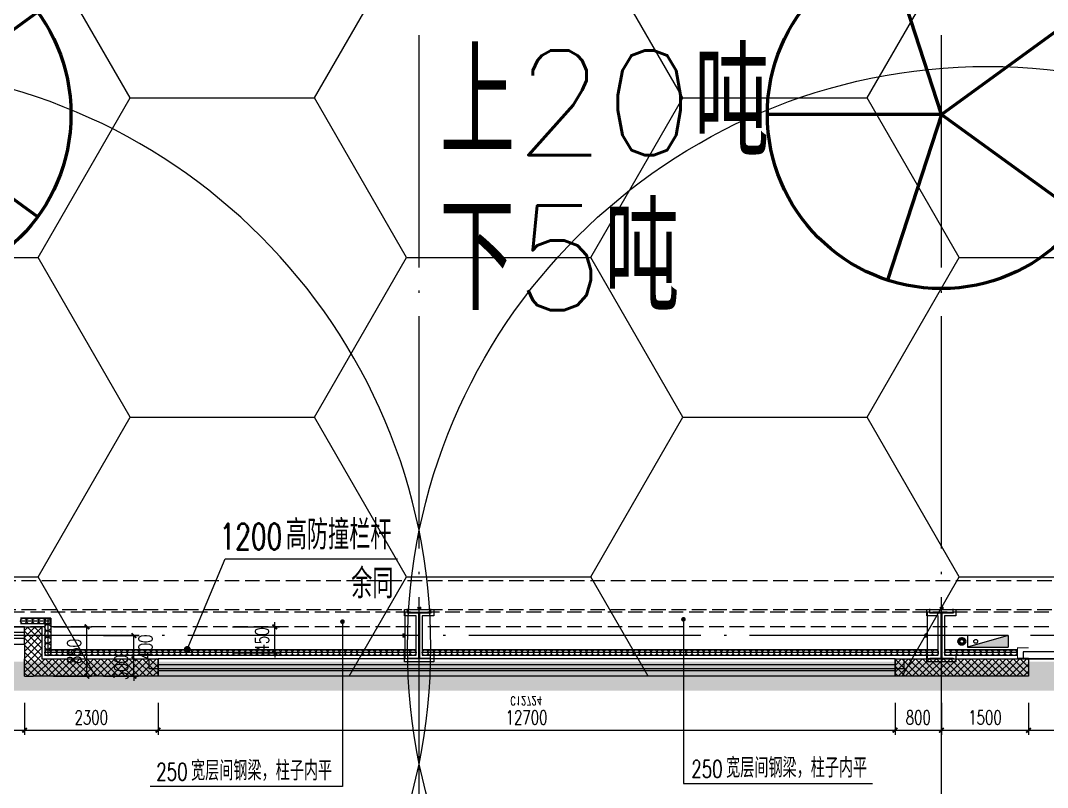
# Model space of a CAD drawing. Extents: x -821772 to -21949, y 506164 to 1049594.
# Drawn here: x -225723 to -208027, y 546304 to 559510 of the extents above; entities that cross this region are included whole.
import ezdxf
from ezdxf.xclip import XClip

# ---------------------------------------------------------------- set-up
doc = ezdxf.new("R2010")
doc.units = 0
doc.header["$LTSCALE"] = 1000
doc.header["$MEASUREMENT"] = 0
doc.header["$XCLIPFRAME"] = 2
for name, pattern in [('10平面20250807_t3$0$10平面$0$DASH', [0.35, 0.25, -0.1]), ('10平面20250807_t3$0$DASH', [0.35, 0.25, -0.1]), ('10平面20250807_t3$0$DOTE', [2.42, 2, -0.2, 0.02, -0.2]), ('DASH', [0.35, 0.25, -0.1])]:
    doc.linetypes.add(name, pattern=pattern)
doc.layers.get('Defpoints').update_dxf_attribs({"color": 210})
doc.layers.add('1-防火分区线', color=201, linetype='DASH', lineweight=50)
doc.layers.add('10平面20250807_t3$0$LG-ZF消防', color=1, linetype='Continuous', lineweight=60)
for name, color, linetype in [('10平面20250807_t3$0$10平面$0$WINDOW', 8, 'Continuous'), ('10平面20250807_t3$0$10平面$0$WINDOW_TEXT', 8, 'Continuous'), ('10平面20250807_t3$0$A-AXIS-DOTE', 8, '10平面20250807_t3$0$DOTE'), ('10平面20250807_t3$0$A-AXIS-DP', 8, 'Continuous'), ('10平面20250807_t3$0$A-AXIS-SYMB', 8, 'Continuous'), ('10平面20250807_t3$0$A-HATCH-2', 8, 'Continuous'), ('10平面20250807_t3$0$A-HRAIL', 8, 'Continuous'), ('10平面20250807_t3$0$A-LIN-V', 8, 'Continuous'), ('10平面20250807_t3$0$A-SFCE', 8, 'Continuous'), ('10平面20250807_t3$0$A-WINDOW', 8, 'Continuous'), ('10平面20250807_t3$0$AS-COLN', 8, 'Continuous'), ('10平面20250807_t3$0$AS-WALL', 8, 'Continuous'), ('10平面20250807_t3$0$AS-结构边线层', 8, 'Continuous'), ('10平面20250807_t3$0$DIM_SYMB', 8, 'Continuous'), ('10平面20250807_t3$0$PUB_HATCH', 8, 'Continuous'), ('10平面20250807_t3$0$PUB_TEXT', 8, 'Continuous'), ('10平面20250807_t3$0$SB_ZF消火栓', 10, 'Continuous'), ('10平面20250807_t3$0$SB_ZF消火栓M', 10, 'Continuous'), ('10平面20250807_t3$0$建-窗', 8, 'Continuous'), ('10平面20250807_t3$0$建-门窗编号', 8, 'Continuous'), ('PUB_HATCH', 8, 'Continuous')]:
    doc.layers.add(name, color=color, linetype=linetype)
doc.styles.add('10平面20250807_t3$0$10平面$0$_TCH_WINDOW', font='SIMPLEX', dxfattribs={"height": 3.5, "bigfont": 'GBCBIG'})
doc.styles.add('10平面20250807_t3$0$_TCH_DIM', font='SIMPLEX', dxfattribs={"bigfont": 'GBCBIG'})
doc.styles.add('10平面20250807_t3$0$_TCH_DIM_T3', font='SIMPLEX', dxfattribs={"width": 0.705882, "bigfont": 'GBCBIG'})
doc.styles.add('10平面20250807_t3$0$A-STANDARD', font='SIMPLEX', dxfattribs={"bigfont": 'GBCBIG'})
doc.styles.add('10平面20250807_t3$0$A-WIN-LABEL', font='SIMPLEX', dxfattribs={"bigfont": 'GBCBIG'})
doc.dimstyles.new('10平面20250807_t3$0$_TCH_ARCH&&10', dxfattribs={"dimtxt": 29.75, "dimasz": 10, "dimexe": 10, "dimexo": 10, "dimgap": 12.625, "dimtad": 1, "dimdec": 0, "dimzin": 0, "dimdsep": 46, "dimtxsty": '10平面20250807_t3$0$_TCH_DIM_T3', "dimblk": '10平面20250807_t3$0$_ArchTick', "dimcen": 0.09, "dimclrt": 7, "dimazin": 2, "dimtfac": 1, "dimtdec": 0, "dimtix": 1, "dimtmove": 2, "dimatfit": 3, "dimfxl": 0, "dimtolj": 1, "dimtzin": 0, "dimarcsym": 0})
doc.dimstyles.new('10平面20250807_t3$0$_TCH_ARCH&&80', dxfattribs={"dimtxt": 238, "dimasz": 80, "dimexe": 80, "dimexo": 80, "dimgap": 101, "dimtad": 1, "dimdec": 0, "dimzin": 0, "dimdsep": 46, "dimtxsty": '10平面20250807_t3$0$_TCH_DIM_T3', "dimblk": '10平面20250807_t3$0$_ArchTick', "dimcen": 0.09, "dimclrt": 7, "dimazin": 2, "dimtfac": 1, "dimtdec": 0, "dimtix": 1, "dimtmove": 2, "dimatfit": 3, "dimfxl": 0, "dimtolj": 1, "dimtzin": 0, "dimarcsym": 0})
pattern_1 = [(45, (60, 0), (-60.000061, 60.000061), []), (135, (60, 0), (-60.000061, -60.000061), [])]

# ---------------------------------------------------------------- blocks, each defined once
blk = doc.blocks.new('10平面20250807_t3$0$dote')
at = {"layer": '10平面20250807_t3$0$A-AXIS-DOTE', "ltscale": 2}
for p, q in [((1882.2, -264080), (1882.2, -167560.7)), ((10882.2, -264080), (10882.2, -167560.7)), ((98696.4, -255900), (-97273.6, -255900))]:
    blk.add_line(p, q, dxfattribs=at)
blk = doc.blocks.new('10平面20250807_t3$0$G$C2F382D44')
at = {"color": 2, "style": '10平面20250807_t3$0$A-STANDARD'}
for s, p in [('上20吨', (-2949, 425)), ('下5吨', (-2952, -2245))]:
    blk.add_text(s, height=1800, dxfattribs=at).set_placement(p)
blk = doc.blocks.new('10平面20250807_t3$0$10平面$0$$DorLib2D$00000126')
at = {"color": 0, "linetype": 'Continuous'}
for p, q in [((-0.532, 0.5), (-0.532, 0.9)), ((0.532, 0.9), (0.532, 0.5))]:
    blk.add_line(p, q, dxfattribs=at)
at = {"color": 0, "linetype": '10平面20250807_t3$0$10平面$0$DASH'}
for p, q in [((-0.532, 0.9), (0.532, 0.9)), ((-0.532, 0.5), (0.532, 0.5))]:
    blk.add_line(p, q, dxfattribs=at)
blk = doc.blocks.new('10平面20250807_t3$0$WINDOW2DLIB$DYNSTYLE$00000005')
at = {"color": 0}
for points in [[(-0.5, 0.5), (-0.5, -0.5)], [(-0.5, 0.5), (0.5, 0.5)], [(0.5, -0.5), (0.5, 0.5)], [(0.5, 0.1667), (-0.5, 0.1667)], [(0.5, -0.1667), (-0.5, -0.1667)], [(-0.5, -0.5), (0.5, -0.5)]]:
    blk.add_lwpolyline(points, dxfattribs=at)
blk = doc.blocks.new('10平面20250807_t3$0$42343243')
at = {"layer": '10平面20250807_t3$0$PUB_HATCH'}
h = blk.add_hatch(dxfattribs=at)
h.set_pattern_fill('多孔材料', color=256, scale=30, style=0)
h.set_pattern_definition(pattern_1)
h.paths.add_polyline_path([(-225654, 1222870), (-225504, 1222970), (-225504, 1223170), (-225654, 1223170)])
h = blk.add_hatch(dxfattribs=at)
h.set_pattern_fill('多孔材料', color=256, scale=30, style=0)
h.set_pattern_definition(pattern_1)
h.paths.add_polyline_path([(-225354, 1222870), (-223354, 1222870), (-223354, 1223170), (-225504, 1223170), (-225504, 1222970)])
h = blk.add_hatch(dxfattribs=at)
h.set_pattern_fill('多孔材料', color=256, scale=30, style=0)
h.set_pattern_definition(pattern_1)
h.paths.add_polyline_path([(-208354, 1223170), (-210654, 1223170), (-210654, 1222870), (-208354, 1222870)])
h = blk.add_hatch(dxfattribs=at)
h.set_pattern_fill('多孔材料', color=256, scale=30, style=0)
h.set_pattern_definition(pattern_1)
h.paths.add_polyline_path([(-225654, 1222620), (-225354, 1222320), (-225354, 1222870), (-225504, 1222970), (-225654, 1222870)])
h = blk.add_hatch(dxfattribs=at)
h.set_pattern_fill('多孔材料', color=256, scale=30, style=0)
h.set_pattern_definition(pattern_1)
h.paths.add_polyline_path([(-225654, 1222620), (-225654, 1222320), (-225354, 1222320)])
at = {"layer": '10平面20250807_t3$0$AS-WALL'}
for p, q in [((-225654, 1223170), (-225504, 1223170)), ((-225654, 1223170), (-225654, 1222870)), ((-223354, 1223170), (-225504, 1223170)), ((-223354, 1222870), (-223354, 1223170)), ((-208354, 1223170), (-210654, 1223170)), ((-210654, 1223170), (-210654, 1222870)), ((-208354, 1222870), (-208354, 1223170)), ((-225654, 1222870), (-225654, 1222870)), ((-225654, 1222620), (-225654, 1222870)), ((-225354, 1222320), (-225354, 1222870)), ((-225354, 1222870), (-223354, 1222870)), ((-210654, 1222870), (-208354, 1222870)), ((-225654, 1222620), (-225654, 1222320)), ((-225654, 1222320), (-225354, 1222320))]:
    blk.add_line(p, q, dxfattribs=at)
at = {"layer": '10平面20250807_t3$0$10平面$0$WINDOW'}
ref = blk.add_blockref('10平面20250807_t3$0$10平面$0$$DorLib2D$00000126', (-205254, 1223020), dxfattribs=dict(at, xscale=6000, yscale=300, zscale=300, rotation=180))
ref.add_attrib('A', 'JLM6050', (-205555, 1223016), dxfattribs={"layer": '10平面20250807_t3$0$10平面$0$WINDOW_TEXT', "ltscale": 500, "height": 148.8, "style": '10平面20250807_t3$0$10平面$0$_TCH_WINDOW', "width": 0.705882})
at = {"layer": '10平面20250807_t3$0$建-窗'}
ref = blk.add_blockref('10平面20250807_t3$0$WINDOW2DLIB$DYNSTYLE$00000005', (-217004, 1223020), dxfattribs=dict(at, xscale=-12700, yscale=-300, zscale=300, rotation=359.999999999664))
ref.add_attrib('A', 'C12724', (-217284, 1223521), dxfattribs={"layer": '10平面20250807_t3$0$建-门窗编号', "ltscale": 500, "height": 148.8, "style": '10平面20250807_t3$0$A-WIN-LABEL', "width": 0.705882})
ref = blk.add_blockref('10平面20250807_t3$0$WINDOW2DLIB$DYNSTYLE$00000005', (-226404, 1222470), dxfattribs=dict(at, xscale=-1500, yscale=300, zscale=300, rotation=179.9999999999555))
ref.add_attrib('A', 'C1584', (-226634, 1222733), dxfattribs={"layer": '10平面20250807_t3$0$建-门窗编号', "ltscale": 500, "height": 148.8, "rotation": 360, "style": '10平面20250807_t3$0$A-WIN-LABEL', "width": 0.705882})
blk = doc.blocks.new('10平面20250807_t3$0$43243')
at = {"layer": '10平面20250807_t3$0$AS-结构边线层'}
blk.add_lwpolyline([(-227454, 549070), (-225354, 549070), (-225354, 548520), (-223514, 548520), (-223514, 548350), (-210494, 548350), (-210494, 548520), (-200454, 548520), (-200454, 549070), (-198354, 549070), (-198354, 548520), (-196514, 548520), (-196514, 548350), (-175294, 548350), (-175294, 548520), (-173454, 548520), (-173454, 549070), (-171354, 549070), (-171354, 548520), (-169514, 548520), (-169514, 548350), (-155994, 548350), (-155994, 548520), (-146454, 548520)], dxfattribs=at)
blk = doc.blocks.new('10平面20250807_t3$0$_ArchTick')
at = {"color": 0, "linetype": 'ByBlock', "const_width": 0.4}
blk.add_lwpolyline([(-0.5, -0.5), (0.5, 0.5)], dxfattribs=at)
blk = doc.blocks.new('*D10483')
at = {"layer": '10平面20250807_t3$0$A-AXIS-DP', "color": 0, "lineweight": -2}
for p, q in [((-221342, 549070), (-221342, 549150)), ((-222070, 549070), (-221262, 549070)), ((-221342, 548620), (-221342, 549070)), ((-222070, 548620), (-221262, 548620)), ((-221342, 548620), (-221342, 548540))]:
    blk.add_line(p, q, dxfattribs=at)
at = {"layer": 'Defpoints', "color": 0}
for p in [(-222150, 549070), (-221342, 549070), (-222150, 548620)]:
    blk.add_point(p, dxfattribs=at)
at = {"layer": '10平面20250807_t3$0$A-AXIS-DP', "color": 0, "lineweight": -2, "xscale": 80, "yscale": 80, "zscale": 80}
for p, rotation in [((-221342, 549070), 270), ((-221342, 548620), 90)]:
    blk.add_blockref('10平面20250807_t3$0$_ArchTick', p, dxfattribs=dict(at, rotation=rotation))
at = {"layer": '10平面20250807_t3$0$A-AXIS-DP', "color": 7, "insert": (-221562, 548845), "char_height": 238, "attachment_point": 5, "rotation": 90, "style": '10平面20250807_t3$0$_TCH_DIM_T3'}
blk.add_mtext('\\A1;450', dxfattribs=at)
blk = doc.blocks.new('10平面20250807_t3$0$4324324')
at = {"layer": '10平面20250807_t3$0$A-HATCH-2', "linetype": '10平面20250807_t3$0$DASH'}
for p, q in [((-312854.2, 549870), (-138054.2, 549870)), ((-312854.2, 549370), (-138054.2, 549370))]:
    blk.add_line(p, q, dxfattribs=at)
blk = doc.blocks.new('10平面20250807_t3$0$w4324324')
at = {"layer": '10平面20250807_t3$0$A-HATCH-2', "lineweight": 60}
for q in [(-1694760, 686605), (-1697614, 684532), (-1691907, 684532), (-1696524, 681178), (-1692997, 681178)]:
    blk.add_line((-1694760, 683605), q, dxfattribs=at)
blk.add_circle((-1694760, 683605), 3000, dxfattribs=at)
blk = doc.blocks.new('10平面20250807_t3$0$342343')
at = {"layer": '10平面20250807_t3$0$A-LIN-V'}
for p in [(1030710, 27556), (1030710, 9556)]:
    blk.add_blockref('10平面20250807_t3$0$w4324324', p, dxfattribs=at)
blk = doc.blocks.new('*D10492')
at = {"layer": '10平面20250807_t3$0$A-AXIS-DP', "color": 0, "lineweight": -2}
for p, q in [((-165054, 621030), (-165054, 621079)), ((-165054, 621069), (-164654, 621069)), ((-164654, 621030), (-164654, 621079))]:
    blk.add_line(p, q, dxfattribs=at)
at = {"layer": 'Defpoints', "color": 0}
for p in [(-165054, 621020), (-164654, 621069), (-164654, 621020)]:
    blk.add_point(p, dxfattribs=at)
at = {"layer": '10平面20250807_t3$0$A-AXIS-DP', "color": 0, "lineweight": -2, "xscale": 10, "yscale": 10, "zscale": 10, "rotation": 180}
blk.add_blockref('10平面20250807_t3$0$_ArchTick', (-165054, 621069), dxfattribs=at)
at = {"layer": '10平面20250807_t3$0$A-AXIS-DP', "color": 0, "lineweight": -2, "xscale": 10, "yscale": 10, "zscale": 10}
blk.add_blockref('10平面20250807_t3$0$_ArchTick', (-164654, 621069), dxfattribs=at)
at = {"layer": '10平面20250807_t3$0$A-AXIS-DP', "color": 7, "insert": (-164854, 621096), "char_height": 29.8, "attachment_point": 5, "style": '10平面20250807_t3$0$_TCH_DIM_T3'}
blk.add_mtext('\\A1;400', dxfattribs=at)
blk = doc.blocks.new('*D10493')
at = {"layer": '10平面20250807_t3$0$A-AXIS-DP', "color": 0, "lineweight": -2}
for p, q in [((-165064, 621020), (-165105, 621020)), ((-165095, 620220), (-165095, 621020)), ((-165064, 620220), (-165105, 620220))]:
    blk.add_line(p, q, dxfattribs=at)
at = {"layer": 'Defpoints', "color": 0}
for p in [(-165095, 621020), (-165054, 621020), (-165054, 620220)]:
    blk.add_point(p, dxfattribs=at)
at = {"layer": '10平面20250807_t3$0$A-AXIS-DP', "color": 0, "lineweight": -2, "xscale": 10, "yscale": 10, "zscale": 10}
for p, rotation in [((-165095, 621020), 90), ((-165095, 620220), 270)]:
    blk.add_blockref('10平面20250807_t3$0$_ArchTick', p, dxfattribs=dict(at, rotation=rotation))
at = {"layer": '10平面20250807_t3$0$A-AXIS-DP', "color": 7, "insert": (-165123, 620620), "char_height": 29.8, "attachment_point": 5, "rotation": 90, "style": '10平面20250807_t3$0$_TCH_DIM_T3'}
blk.add_mtext('\\A1;800', dxfattribs=at)
blk = doc.blocks.new('10平面20250807_t3$0$3333')
at = {"layer": '10平面20250807_t3$0$A-SFCE', "const_width": 20}
blk.add_lwpolyline([(-227064, 766320), (-227064, 766510), (-227244, 766510), (-227244, 766320)], dxfattribs=at)
blk = doc.blocks.new('10平面20250807_t3$0$99平面图例外参$0$$LinePat$圆环')
for points in [[(0, 150), (300, 150)], [(0, 0), (300, 0)], [(0, -150), (300, -150)]]:
    blk.add_lwpolyline(points)
at = {"color": 0}
blk.add_circle((150, 0), 150, dxfattribs=at)
blk = doc.blocks.new('10平面20250807_t3$0$34242343243')
at = {"layer": '10平面20250807_t3$0$A-HRAIL', "yscale": 0.3333333333333333, "zscale": 0.3333333333333333}
for p, xscale, rotation in [((-225620, 549170), 0.3461333288391431, 180), ((-225516, 549170), 0.3461333288391431, 180), ((-225412, 549170), 0.3461333288391431, 180), ((-225308, 549170), 0.3461333288391431, 180), ((-225204, 549170), 0.3461333288391431, 180), ((-225254, 549220), 0.3611111227129974, 270), ((-225254, 549112), 0.3611111227129974, 270), ((-225254, 549003), 0.3611111227129974, 270), ((-225254, 548895), 0.3611111227129974, 270), ((-225254, 548787), 0.3611111227129974, 270), ((-225254, 548678), 0.3611111227129974, 270), ((-225203, 548626), 0.3384127415468572, 180.0000000002033), ((-225101, 548626), 0.3384127415468572, 180.0000000002033), ((-225000, 548626), 0.3384127415468572, 180.0000000002033), ((-224898, 548626), 0.3384127415468572, 180.0000000002033), ((-224797, 548626), 0.3384127415468572, 180.0000000002033), ((-224695, 548626), 0.3384127415468572, 180.0000000002033), ((-224594, 548626), 0.3384127415468572, 180.0000000002033), ((-224492, 548626), 0.3384127415468572, 180.0000000002033), ((-224390, 548626), 0.3384127415468572, 180.0000000002033), ((-224289, 548626), 0.3384127415468572, 180.0000000002033), ((-224187, 548626), 0.3384127415468572, 180.0000000002033), ((-224086, 548626), 0.3384127415468572, 180.0000000002033), ((-223984, 548626), 0.3384127415468572, 180.0000000002033), ((-223883, 548626), 0.3384127415468572, 180.0000000002033), ((-223781, 548626), 0.3384127415468572, 180.0000000002033), ((-223680, 548626), 0.3384127415468572, 180.0000000002033), ((-223578, 548626), 0.3384127415468572, 180.0000000002033), ((-223477, 548626), 0.3384127415468572, 180.0000000002033), ((-223375, 548626), 0.3384127415468572, 180.0000000002033), ((-223274, 548626), 0.3384127415468572, 180.0000000002033), ((-223172, 548626), 0.3384127415468572, 180.0000000002033), ((-223071, 548626), 0.3384127415468572, 180.0000000002033), ((-222969, 548626), 0.3384127415468572, 180.0000000002033), ((-222868, 548626), 0.3384127415468572, 180.0000000002033), ((-222766, 548626), 0.3384127415468572, 180.0000000002033), ((-222665, 548626), 0.3384127415468572, 180.0000000002033), ((-222563, 548626), 0.3384127415468572, 180.0000000002033), ((-222462, 548626), 0.3384127415468572, 180.0000000002033), ((-222360, 548626), 0.3384127415468572, 180.0000000002033), ((-222258, 548626), 0.3384127415468572, 180.0000000002033), ((-222157, 548626), 0.3384127415468572, 180.0000000002033), ((-222055, 548626), 0.3384127415468572, 180.0000000002033), ((-221954, 548626), 0.3384127415468572, 180.0000000002033), ((-221852, 548626), 0.3384127415468572, 180.0000000002033), ((-221751, 548626), 0.3384127415468572, 180.0000000002033), ((-221649, 548626), 0.3384127415468572, 180.0000000002033), ((-221548, 548626), 0.3384127415468572, 180.0000000002033), ((-221446, 548626), 0.3384127415468572, 180.0000000002033), ((-221345, 548626), 0.3384127415468572, 180.0000000002033), ((-221243, 548626), 0.3384127415468572, 180.0000000002033), ((-221142, 548626), 0.3384127415468572, 180.0000000002033), ((-221040, 548626), 0.3384127415468572, 180.0000000002033), ((-220939, 548626), 0.3384127415468572, 180.0000000002033), ((-220837, 548626), 0.3384127415468572, 180.0000000002033), ((-220736, 548626), 0.3384127415468572, 180.0000000002033), ((-220634, 548626), 0.3384127415468572, 180.0000000002033), ((-220533, 548626), 0.3384127415468572, 180.0000000002033), ((-220431, 548626), 0.3384127415468572, 180.0000000002033), ((-220330, 548626), 0.3384127415468572, 180.0000000002033), ((-220228, 548626), 0.3384127415468572, 180.0000000002033), ((-220126, 548626), 0.3384127415468572, 180.0000000002033), ((-220025, 548626), 0.3384127415468572, 180.0000000002033), ((-219923, 548626), 0.3384127415468572, 180.0000000002033), ((-219822, 548626), 0.3384127415468572, 180.0000000002033), ((-219720, 548626), 0.3384127415468572, 180.0000000002033), ((-219619, 548626), 0.3384127415468572, 180.0000000002033), ((-219517, 548626), 0.3384127415468572, 180.0000000002033), ((-219416, 548626), 0.3384127415468572, 180.0000000002033), ((-219314, 548626), 0.3384127415468572, 180.0000000002033), ((-219213, 548626), 0.3384127415468572, 180.0000000002033), ((-219111, 548626), 0.3384127415468572, 180.0000000002033), ((-219010, 548626), 0.3384127415468572, 180.0000000002033), ((-218908, 548626), 0.3384127415468572, 180.0000000002033), ((-218699, 548626), 0.3368181818181818, 180.0000000002033), ((-218598, 548626), 0.3368181818181818, 180.0000000002033), ((-218497, 548626), 0.3368181818181818, 180.0000000002033), ((-218396, 548626), 0.3368181818181818, 180.0000000002033), ((-218295, 548626), 0.3368181818181818, 180.0000000002033), ((-218194, 548626), 0.3368181818181818, 180.0000000002033), ((-218093, 548626), 0.3368181818181818, 180.0000000002033), ((-217992, 548626), 0.3368181818181818, 180.0000000002033), ((-217891, 548626), 0.3368181818181818, 180.0000000002033), ((-217790, 548626), 0.3368181818181818, 180.0000000002033), ((-217689, 548626), 0.3368181818181818, 180.0000000002033), ((-217588, 548626), 0.3368181818181818, 180.0000000002033), ((-217487, 548626), 0.3368181818181818, 180.0000000002033), ((-217386, 548626), 0.3368181818181818, 180.0000000002033), ((-217285, 548626), 0.3368181818181818, 180.0000000002033), ((-217183, 548626), 0.3368181818181818, 180.0000000002033), ((-217082, 548626), 0.3368181818181818, 180.0000000002033), ((-216981, 548626), 0.3368181818181818, 180.0000000002033), ((-216880, 548626), 0.3368181818181818, 180.0000000002033), ((-216779, 548626), 0.3368181818181818, 180.0000000002033), ((-216678, 548626), 0.3368181818181818, 180.0000000002033), ((-216577, 548626), 0.3368181818181818, 180.0000000002033), ((-216476, 548626), 0.3368181818181818, 180.0000000002033), ((-216375, 548626), 0.3368181818181818, 180.0000000002033), ((-216274, 548626), 0.3368181818181818, 180.0000000002033), ((-216173, 548626), 0.3368181818181818, 180.0000000002033), ((-216072, 548626), 0.3368181818181818, 180.0000000002033), ((-215971, 548626), 0.3368181818181818, 180.0000000002033), ((-215870, 548626), 0.3368181818181818, 180.0000000002033), ((-215769, 548626), 0.3368181818181818, 180.0000000002033), ((-215668, 548626), 0.3368181818181818, 180.0000000002033), ((-215567, 548626), 0.3368181818181818, 180.0000000002033), ((-215466, 548626), 0.3368181818181818, 180.0000000002033), ((-215365, 548626), 0.3368181818181818, 180.0000000002033), ((-215264, 548626), 0.3368181818181818, 180.0000000002033), ((-215163, 548626), 0.3368181818181818, 180.0000000002033), ((-215062, 548626), 0.3368181818181818, 180.0000000002033), ((-214960, 548626), 0.3368181818181818, 180.0000000002033), ((-214859, 548626), 0.3368181818181818, 180.0000000002033), ((-214758, 548626), 0.3368181818181818, 180.0000000002033), ((-214657, 548626), 0.3368181818181818, 180.0000000002033), ((-214556, 548626), 0.3368181818181818, 180.0000000002033), ((-214455, 548626), 0.3368181818181818, 180.0000000002033), ((-214354, 548626), 0.3368181818181818, 180.0000000002033), ((-214253, 548626), 0.3368181818181818, 180.0000000002033), ((-214152, 548626), 0.3368181818181818, 180.0000000002033), ((-214051, 548626), 0.3368181818181818, 180.0000000002033), ((-213950, 548626), 0.3368181818181818, 180.0000000002033), ((-213849, 548626), 0.3368181818181818, 180.0000000002033), ((-213748, 548626), 0.3368181818181818, 180.0000000002033), ((-213647, 548626), 0.3368181818181818, 180.0000000002033), ((-213546, 548626), 0.3368181818181818, 180.0000000002033), ((-213445, 548626), 0.3368181818181818, 180.0000000002033), ((-213344, 548626), 0.3368181818181818, 180.0000000002033), ((-213243, 548626), 0.3368181818181818, 180.0000000002033), ((-213142, 548626), 0.3368181818181818, 180.0000000002033), ((-213041, 548626), 0.3368181818181818, 180.0000000002033), ((-212940, 548626), 0.3368181818181818, 180.0000000002033), ((-212839, 548626), 0.3368181818181818, 180.0000000002033), ((-212737, 548626), 0.3368181818181818, 180.0000000002033), ((-212636, 548626), 0.3368181818181818, 180.0000000002033), ((-212535, 548626), 0.3368181818181818, 180.0000000002033), ((-212434, 548626), 0.3368181818181818, 180.0000000002033), ((-212333, 548626), 0.3368181818181818, 180.0000000002033), ((-212232, 548626), 0.3368181818181818, 180.0000000002033), ((-212131, 548626), 0.3368181818181818, 180.0000000002033), ((-212030, 548626), 0.3368181818181818, 180.0000000002033), ((-211929, 548626), 0.3368181818181818, 180.0000000002033), ((-211828, 548626), 0.3368181818181818, 180.0000000002033), ((-211727, 548626), 0.3368181818181818, 180.0000000002033), ((-211626, 548626), 0.3368181818181818, 180.0000000002033), ((-211525, 548626), 0.3368181818181818, 180.0000000002033), ((-211424, 548626), 0.3368181818181818, 180.0000000002033), ((-211323, 548626), 0.3368181818181818, 180.0000000002033), ((-211222, 548626), 0.3368181818181818, 180.0000000002033), ((-211121, 548626), 0.3368181818181818, 180.0000000002033), ((-211020, 548626), 0.3368181818181818, 180.0000000002033), ((-210919, 548626), 0.3368181818181818, 180.0000000002033), ((-210818, 548626), 0.3368181818181818, 180.0000000002033), ((-210717, 548626), 0.3368181818181818, 180.0000000002033), ((-210616, 548626), 0.3368181818181818, 180.0000000002033), ((-210514, 548626), 0.3368181818181818, 180.0000000002033), ((-210413, 548626), 0.3368181818181818, 180.0000000002033), ((-210312, 548626), 0.3368181818181818, 180.0000000002033), ((-210211, 548626), 0.3368181818181818, 180.0000000002033), ((-210110, 548626), 0.3368181818181818, 180.0000000002033), ((-210009, 548626), 0.3368181818181818, 180.0000000002033), ((-209908, 548626), 0.3368181818181818, 180.0000000002033), ((-209696, 548626), 0.3461108940497231, 180.0000000002034), ((-209593, 548626), 0.3461108940497231, 180.0000000002034), ((-209489, 548626), 0.3461108940497231, 180.0000000002034), ((-209385, 548626), 0.3461108940497231, 180.0000000002034), ((-209281, 548626), 0.3461108940497231, 180.0000000002034), ((-209177, 548626), 0.3461108940497231, 180.0000000002034), ((-209073, 548626), 0.3461108940497231, 180.0000000002034), ((-208970, 548626), 0.3461108940497231, 180.0000000002034), ((-208866, 548626), 0.3461108940497231, 180.0000000002034), ((-208762, 548626), 0.3461108940497231, 180.0000000002034), ((-208658, 548626), 0.3461108940497231, 180.0000000002034), ((-208554, 548626), 0.3461108940497231, 180.0000000002034)]:
    blk.add_blockref('10平面20250807_t3$0$99平面图例外参$0$$LinePat$圆环', p, dxfattribs=dict(at, xscale=xscale, rotation=rotation))
at = {"layer": '10平面20250807_t3$0$A-SFCE', "xscale": -1.00000000000002, "rotation": 90}
blk.add_blockref('10平面20250807_t3$0$3333', (557967, 321466), dxfattribs=at)
blk = doc.blocks.new('10平面20250807_t3$0$A$C5D961328')
at = {"layer": '10平面20250807_t3$0$SB_ZF消火栓'}
blk.add_hatch(color=256, dxfattribs=at).paths.add_polyline_path([(0, 40), (700, 40), (700, 240)])
at = {"layer": '10平面20250807_t3$0$A-LIN-V', "ltscale": 500}
blk.add_circle((350, 40), 10001, dxfattribs=at)
at = {"layer": '10平面20250807_t3$0$SB_ZF消火栓'}
for p, q in [((700, 240), (0, 240)), ((0, 240), (0, 40)), ((700, 240), (0, 40)), ((700, 240), (700, 40)), ((0, 40), (700, 40))]:
    blk.add_line(p, q, dxfattribs=at)
at = {"layer": '10平面20250807_t3$0$SB_ZF消火栓', "color": 1}
blk.add_circle((140, 140), 32.5, dxfattribs=at)
blk = doc.blocks.new('10平面20250807_t3$0$we42342343234')
at = {"layer": '10平面20250807_t3$0$LG-ZF消防'}
blk.add_circle((-209504, 548820), 50, dxfattribs=at)
at = {"layer": '10平面20250807_t3$0$SB_ZF消火栓M', "xscale": -1}
blk.add_blockref('10平面20250807_t3$0$A$C5D961328', (-228304, 548680), dxfattribs=at)
at = {"layer": '10平面20250807_t3$0$SB_ZF消火栓M'}
blk.add_blockref('10平面20250807_t3$0$A$C5D961328', (-209404, 548680), dxfattribs=at)
blk = doc.blocks.new('10平面20250807_t3$0$234243242332')
at = {"layer": '10平面20250807_t3$0$SB_ZF消火栓'}
blk.add_blockref('10平面20250807_t3$0$we42342343234', (0, 0), dxfattribs=at)
blk = doc.blocks.new('*D11915')
at = {"layer": '10平面20250807_t3$0$A-AXIS-DP', "color": 0, "lineweight": -2}
for p, q in [((-225154, 549070), (-224500, 549070)), ((-224580, 548220), (-224580, 549070)), ((-225154, 548220), (-224500, 548220))]:
    blk.add_line(p, q, dxfattribs=at)
at = {"layer": 'Defpoints', "color": 0}
for p in [(-225234, 549070), (-224580, 549070), (-225234, 548220)]:
    blk.add_point(p, dxfattribs=at)
at = {"layer": '10平面20250807_t3$0$A-AXIS-DP', "color": 0, "lineweight": -2, "xscale": 80, "yscale": 80, "zscale": 80}
for p, rotation in [((-224580, 549070), 90), ((-224580, 548220), 270)]:
    blk.add_blockref('10平面20250807_t3$0$_ArchTick', p, dxfattribs=dict(at, rotation=rotation))
at = {"layer": '10平面20250807_t3$0$A-AXIS-DP', "color": 7, "insert": (-224800, 548645), "char_height": 238, "attachment_point": 5, "rotation": 90, "style": '10平面20250807_t3$0$_TCH_DIM_T3'}
blk.add_mtext('\\A1;850', dxfattribs=at)
blk = doc.blocks.new('*D11916')
at = {"layer": '10平面20250807_t3$0$A-AXIS-DP', "color": 0, "lineweight": -2}
for p, q in [((-223770, 548520), (-223770, 548600)), ((-224294, 548520), (-223690, 548520)), ((-223770, 548220), (-223770, 548520)), ((-224294, 548220), (-223690, 548220)), ((-223770, 548220), (-223770, 548140))]:
    blk.add_line(p, q, dxfattribs=at)
at = {"layer": 'Defpoints', "color": 0}
for p in [(-224374, 548520), (-223770, 548520), (-224374, 548220)]:
    blk.add_point(p, dxfattribs=at)
at = {"layer": '10平面20250807_t3$0$A-AXIS-DP', "color": 0, "lineweight": -2, "xscale": 80, "yscale": 80, "zscale": 80}
for p, rotation in [((-223770, 548520), 270), ((-223770, 548220), 90)]:
    blk.add_blockref('10平面20250807_t3$0$_ArchTick', p, dxfattribs=dict(at, rotation=rotation))
at = {"layer": '10平面20250807_t3$0$A-AXIS-DP', "color": 7, "insert": (-223990, 548370), "char_height": 238, "attachment_point": 5, "rotation": 90, "style": '10平面20250807_t3$0$_TCH_DIM_T3'}
blk.add_mtext('\\A1;300', dxfattribs=at)
blk = doc.blocks.new('*D11917')
at = {"layer": '10平面20250807_t3$0$A-AXIS-DP', "color": 0, "lineweight": -2}
for p, q in [((-224294, 548920), (-223690, 548920)), ((-223770, 548520), (-223770, 548920)), ((-224294, 548520), (-223690, 548520))]:
    blk.add_line(p, q, dxfattribs=at)
at = {"layer": 'Defpoints', "color": 0}
for p in [(-224374, 548920), (-223770, 548920), (-224374, 548520)]:
    blk.add_point(p, dxfattribs=at)
at = {"layer": '10平面20250807_t3$0$A-AXIS-DP', "color": 0, "lineweight": -2, "xscale": 80, "yscale": 80, "zscale": 80}
for p, rotation in [((-223770, 548920), 90), ((-223770, 548520), 270)]:
    blk.add_blockref('10平面20250807_t3$0$_ArchTick', p, dxfattribs=dict(at, rotation=rotation))
at = {"layer": '10平面20250807_t3$0$A-AXIS-DP', "color": 7, "insert": (-223570, 548720), "char_height": 238, "attachment_point": 5, "rotation": 90, "style": '10平面20250807_t3$0$_TCH_DIM_T3'}
blk.add_mtext('\\A1;400', dxfattribs=at)
blk = doc.blocks.new('*D12131')
at = {"layer": '10平面20250807_t3$0$A-AXIS-DP', "color": 0, "lineweight": -2}
for p, q in [((-227154, 547760), (-227154, 547210)), ((-225654, 547760), (-225654, 547210)), ((-227154, 547290), (-225654, 547290))]:
    blk.add_line(p, q, dxfattribs=at)
at = {"layer": 'Defpoints', "color": 0}
for p in [(-227154, 547840), (-225654, 547840), (-225654, 547290)]:
    blk.add_point(p, dxfattribs=at)
at = {"layer": '10平面20250807_t3$0$A-AXIS-DP', "color": 0, "lineweight": -2, "xscale": 80, "yscale": 80, "zscale": 80, "rotation": 180}
blk.add_blockref('10平面20250807_t3$0$_ArchTick', (-227154, 547290), dxfattribs=at)
at = {"layer": '10平面20250807_t3$0$A-AXIS-DP', "color": 0, "lineweight": -2, "xscale": 80, "yscale": 80, "zscale": 80}
blk.add_blockref('10平面20250807_t3$0$_ArchTick', (-225654, 547290), dxfattribs=at)
at = {"layer": '10平面20250807_t3$0$A-AXIS-DP', "color": 7, "insert": (-226404, 547510), "char_height": 238, "attachment_point": 5, "style": '10平面20250807_t3$0$_TCH_DIM_T3'}
blk.add_mtext('\\A1;1500', dxfattribs=at)
blk = doc.blocks.new('*D12132')
at = {"layer": '10平面20250807_t3$0$A-AXIS-DP', "color": 0, "lineweight": -2}
for p, q in [((-225654, 547760), (-225654, 547210)), ((-223354, 547760), (-223354, 547210)), ((-225654, 547290), (-223354, 547290))]:
    blk.add_line(p, q, dxfattribs=at)
at = {"layer": 'Defpoints', "color": 0}
for p in [(-225654, 547840), (-223354, 547840), (-223354, 547290)]:
    blk.add_point(p, dxfattribs=at)
at = {"layer": '10平面20250807_t3$0$A-AXIS-DP', "color": 0, "lineweight": -2, "xscale": 80, "yscale": 80, "zscale": 80, "rotation": 180}
blk.add_blockref('10平面20250807_t3$0$_ArchTick', (-225654, 547290), dxfattribs=at)
at = {"layer": '10平面20250807_t3$0$A-AXIS-DP', "color": 0, "lineweight": -2, "xscale": 80, "yscale": 80, "zscale": 80}
blk.add_blockref('10平面20250807_t3$0$_ArchTick', (-223354, 547290), dxfattribs=at)
at = {"layer": '10平面20250807_t3$0$A-AXIS-DP', "color": 7, "insert": (-224504, 547510), "char_height": 238, "attachment_point": 5, "style": '10平面20250807_t3$0$_TCH_DIM_T3'}
blk.add_mtext('\\A1;2300', dxfattribs=at)
blk = doc.blocks.new('*D12133')
at = {"layer": '10平面20250807_t3$0$A-AXIS-DP', "color": 0, "lineweight": -2}
for p, q in [((-223354, 547760), (-223354, 547210)), ((-210654, 547760), (-210654, 547210)), ((-223354, 547290), (-210654, 547290))]:
    blk.add_line(p, q, dxfattribs=at)
at = {"layer": 'Defpoints', "color": 0}
for p in [(-223354, 547840), (-210654, 547840), (-210654, 547290)]:
    blk.add_point(p, dxfattribs=at)
at = {"layer": '10平面20250807_t3$0$A-AXIS-DP', "color": 0, "lineweight": -2, "xscale": 80, "yscale": 80, "zscale": 80, "rotation": 180}
blk.add_blockref('10平面20250807_t3$0$_ArchTick', (-223354, 547290), dxfattribs=at)
at = {"layer": '10平面20250807_t3$0$A-AXIS-DP', "color": 0, "lineweight": -2, "xscale": 80, "yscale": 80, "zscale": 80}
blk.add_blockref('10平面20250807_t3$0$_ArchTick', (-210654, 547290), dxfattribs=at)
at = {"layer": '10平面20250807_t3$0$A-AXIS-DP', "color": 7, "insert": (-217004, 547510), "char_height": 238, "attachment_point": 5, "style": '10平面20250807_t3$0$_TCH_DIM_T3'}
blk.add_mtext('\\A1;12700', dxfattribs=at)
blk = doc.blocks.new('*D12134')
at = {"layer": '10平面20250807_t3$0$A-AXIS-DP', "color": 0, "lineweight": -2}
for p, q in [((-210654, 547760), (-210654, 547210)), ((-209854, 547760), (-209854, 547210)), ((-210654, 547290), (-209854, 547290))]:
    blk.add_line(p, q, dxfattribs=at)
at = {"layer": 'Defpoints', "color": 0}
for p in [(-210654, 547840), (-209854, 547840), (-209854, 547290)]:
    blk.add_point(p, dxfattribs=at)
at = {"layer": '10平面20250807_t3$0$A-AXIS-DP', "color": 0, "lineweight": -2, "xscale": 80, "yscale": 80, "zscale": 80, "rotation": 180}
blk.add_blockref('10平面20250807_t3$0$_ArchTick', (-210654, 547290), dxfattribs=at)
at = {"layer": '10平面20250807_t3$0$A-AXIS-DP', "color": 0, "lineweight": -2, "xscale": 80, "yscale": 80, "zscale": 80}
blk.add_blockref('10平面20250807_t3$0$_ArchTick', (-209854, 547290), dxfattribs=at)
at = {"layer": '10平面20250807_t3$0$A-AXIS-DP', "color": 7, "insert": (-210254, 547510), "char_height": 238, "attachment_point": 5, "style": '10平面20250807_t3$0$_TCH_DIM_T3'}
blk.add_mtext('\\A1;800', dxfattribs=at)
blk = doc.blocks.new('*D12135')
at = {"layer": '10平面20250807_t3$0$A-AXIS-DP', "color": 0, "lineweight": -2}
for p, q in [((-209854, 547760), (-209854, 547210)), ((-208354, 547760), (-208354, 547210)), ((-209854, 547290), (-208354, 547290))]:
    blk.add_line(p, q, dxfattribs=at)
at = {"layer": 'Defpoints', "color": 0}
for p in [(-209854, 547840), (-208354, 547840), (-208354, 547290)]:
    blk.add_point(p, dxfattribs=at)
at = {"layer": '10平面20250807_t3$0$A-AXIS-DP', "color": 0, "lineweight": -2, "xscale": 80, "yscale": 80, "zscale": 80, "rotation": 180}
blk.add_blockref('10平面20250807_t3$0$_ArchTick', (-209854, 547290), dxfattribs=at)
at = {"layer": '10平面20250807_t3$0$A-AXIS-DP', "color": 0, "lineweight": -2, "xscale": 80, "yscale": 80, "zscale": 80}
blk.add_blockref('10平面20250807_t3$0$_ArchTick', (-208354, 547290), dxfattribs=at)
at = {"layer": '10平面20250807_t3$0$A-AXIS-DP', "color": 7, "insert": (-209104, 547510), "char_height": 238, "attachment_point": 5, "style": '10平面20250807_t3$0$_TCH_DIM_T3'}
blk.add_mtext('\\A1;1500', dxfattribs=at)
blk = doc.blocks.new('*D12136')
at = {"layer": '10平面20250807_t3$0$A-AXIS-DP', "color": 0, "lineweight": -2}
for p, q in [((-208354, 547760), (-208354, 547210)), ((-205354, 547760), (-205354, 547210)), ((-208354, 547290), (-205354, 547290))]:
    blk.add_line(p, q, dxfattribs=at)
at = {"layer": 'Defpoints', "color": 0}
for p in [(-208354, 547840), (-205354, 547840), (-205354, 547290)]:
    blk.add_point(p, dxfattribs=at)
at = {"layer": '10平面20250807_t3$0$A-AXIS-DP', "color": 0, "lineweight": -2, "xscale": 80, "yscale": 80, "zscale": 80, "rotation": 180}
blk.add_blockref('10平面20250807_t3$0$_ArchTick', (-208354, 547290), dxfattribs=at)
at = {"layer": '10平面20250807_t3$0$A-AXIS-DP', "color": 0, "lineweight": -2, "xscale": 80, "yscale": 80, "zscale": 80}
blk.add_blockref('10平面20250807_t3$0$_ArchTick', (-205354, 547290), dxfattribs=at)
at = {"layer": '10平面20250807_t3$0$A-AXIS-DP', "color": 7, "insert": (-206854, 547510), "char_height": 238, "attachment_point": 5, "style": '10平面20250807_t3$0$_TCH_DIM_T3'}
blk.add_mtext('\\A1;3000', dxfattribs=at)
blk = doc.blocks.new('10平面20250807_t3$0$3243243')
at = {"layer": '10平面20250807_t3$0$A-AXIS-SYMB'}
for p, q in [((-220175.8, 549160), (-220175.8, 546320)), ((-214300, 549200), (-214300, 546370)), ((-220175.8, 546320), (-223490, 546320)), ((-214300, 546370), (-211040, 546370))]:
    blk.add_line(p, q, dxfattribs=at)
at = {"layer": '10平面20250807_t3$0$A-AXIS-SYMB', "const_width": 40}
for points in [[(-220175.8, 549180, 1), (-220175.8, 549140, 1)], [(-214300, 549220, 1), (-214300, 549180, 1)]]:
    blk.add_lwpolyline(points, format="xyb", close=True, dxfattribs=at)
at = {"layer": '10平面20250807_t3$0$A-SFCE', "color": 2, "linetype": '10平面20250807_t3$0$DASH'}
for p, q in [((-219004.2, 549320), (-227704.2, 549320)), ((-219004.2, 549070), (-227704.2, 549070))]:
    blk.add_line(p, q, dxfattribs=at)
at = {"layer": '10平面20250807_t3$0$A-SFCE', "linetype": '10平面20250807_t3$0$DASH'}
for p, q in [((-201004.2, 549320), (-218704.2, 549320)), ((-201004.2, 549070), (-218704.2, 549070))]:
    blk.add_line(p, q, dxfattribs=at)
at = {"layer": '10平面20250807_t3$0$PUB_TEXT', "style": '10平面20250807_t3$0$_TCH_DIM'}
for p in [(-213565.2, 546475), (-222785, 546425)]:
    blk.add_text('宽层间钢梁，柱子内平', height=337.59, dxfattribs=at).set_placement(p)
at = {"layer": '10平面20250807_t3$0$PUB_TEXT', "style": '10平面20250807_t3$0$_TCH_DIM', "width": 0.705882}
for p in [(-223385, 546425), (-214165.2, 546475)]:
    blk.add_text('250', height=297.5, dxfattribs=at).set_placement(p)
at = {"layer": '10平面20250807_t3$0$A-AXIS-DP', "color": 1}
dim = blk.add_aligned_dim(p1=(-222150, 548620), p2=(-222150, 549070), distance=-808, dimstyle='10平面20250807_t3$0$_TCH_ARCH&&80', dxfattribs=at)
dim.commit()
dim.dimension.update_dxf_attribs({"geometry": '*D10483', "text_midpoint": (-221562, 548845)})
blk = doc.blocks.new('10平面20250807_t3$0$w42343243')
at = {"layer": '10平面20250807_t3$0$A-HATCH-2'}
blk.add_lwpolyline([(-165104.2, 621070), (-164604.2, 621070), (-164604.2, 620958), (-164800.2, 620958), (-164800.2, 620282), (-164604.2, 620282), (-164604.2, 620170), (-165104.2, 620170), (-165104.2, 620282), (-164908.2, 620282), (-164908.2, 620958), (-165104.2, 620958)], close=True, dxfattribs=at)
at = {"layer": '10平面20250807_t3$0$AS-COLN', "color": 3}
blk.add_lwpolyline([(-165054.2, 621020), (-164654.2, 621020), (-164654.2, 621008), (-164850.2, 621008), (-164850.2, 620232), (-164654.2, 620232), (-164654.2, 620220), (-165054.2, 620220), (-165054.2, 620232), (-164858.2, 620232), (-164858.2, 621008), (-165054.2, 621008)], close=True, dxfattribs=at)
at = {"layer": '10平面20250807_t3$0$A-AXIS-DP'}
for p1, p2, distance, picture, middle in [((-165054.2, 620220), (-165054.2, 621020), 41.2, '*D10493', (-165122.9, 620620)), ((-165054.2, 621020), (-164654.2, 621020), 48.8, '*D10492', (-164854.2, 621096.2))]:
    dim = blk.add_aligned_dim(p1=p1, p2=p2, distance=distance, dimstyle='10平面20250807_t3$0$_TCH_ARCH&&10', dxfattribs=at)
    dim.commit()
    dim.dimension.update_dxf_attribs({"geometry": picture, "text_midpoint": middle})
blk = doc.blocks.new('10平面20250807_t3$0$42343')
at = {"layer": '10平面20250807_t3$0$A-WINDOW'}
for p in [(-54000, -71700), (-45000, -71700)]:
    blk.add_blockref('10平面20250807_t3$0$w42343243', p, dxfattribs=at)
blk = doc.blocks.new('10平面20250807_t3')
at = {"layer": '10平面20250807_t3$0$DIM_SYMB'}
for p, q in [((-222850, 548680), (-222200, 550244)), ((-222850, 548680), (-222200, 550244)), ((-222200, 550244), (-219225.8, 550244))]:
    blk.add_line(p, q, dxfattribs=at)
at = {"layer": '10平面20250807_t3$0$DIM_SYMB', "const_width": 60}
blk.add_lwpolyline([(-222861.5, 548652.3, 1), (-222838.5, 548707.7, 1)], format="xyb", close=True, dxfattribs=at)
blk.add_lwpolyline([(-222861.5, 548652.3, 1), (-222838.5, 548707.7, 1)], format="xyb", close=True, dxfattribs=at)
blk.add_blockref('10平面20250807_t3$0$G$C2F382D44', (-215550, 556770))
at = {"layer": '10平面20250807_t3$0$A-AXIS-DP'}
blk.add_blockref('10平面20250807_t3$0$3243243', (0, 0), dxfattribs=at)
at = {"layer": '10平面20250807_t3$0$A-LIN-V', "rotation": 90}
blk.add_blockref('10平面20250807_t3$0$342343', (483306.5, 1221945), dxfattribs=at)
at = {"layer": '10平面20250807_t3$0$A-WINDOW'}
for name in ['10平面20250807_t3$0$43243', '10平面20250807_t3$0$42343', '10平面20250807_t3$0$4324324']:
    blk.add_blockref(name, (0, 0), dxfattribs=at)
at = {"layer": '10平面20250807_t3$0$A-WINDOW', "xscale": -1, "rotation": 180}
blk.add_blockref('10平面20250807_t3$0$42343243', (0, 1771390), dxfattribs=at)
at = {"layer": '10平面20250807_t3$0$AS-WALL'}
blk.add_blockref('10平面20250807_t3$0$dote', (-220736.4, 804820), dxfattribs=at)
at = {"layer": '10平面20250807_t3$0$DIM_SYMB'}
blk.add_blockref('10平面20250807_t3$0$34242343243', (0, 0), dxfattribs=at)
at = {"layer": '10平面20250807_t3$0$SB_ZF消火栓', "linetype": 'Continuous'}
blk.add_blockref('10平面20250807_t3$0$234243242332', (0, 0), dxfattribs=at)
at = {"layer": '10平面20250807_t3$0$PUB_TEXT', "style": '10平面20250807_t3$0$_TCH_DIM'}
for s, p in [('高防撞栏杆', (-221153.8, 550401.5)), ('余同', (-220025.6, 549561.5))]:
    blk.add_text(s, height=506.38, dxfattribs=at).set_placement(p)
at = {"layer": '10平面20250807_t3$0$PUB_TEXT', "style": '10平面20250807_t3$0$_TCH_DIM', "width": 0.705882}
blk.add_text('1200', height=446.25, dxfattribs=at).set_placement((-222293.8, 550401.5))
at = {"layer": '10平面20250807_t3$0$A-AXIS-DP'}
for p1, p2, distance, picture, middle in [((-225234.2, 548220), (-225234.2, 549070), -654.2, '*D11915', (-224800, 548645)), ((-224374.2, 548219.9), (-224374.2, 548519.9), -604.2, '*D11916', (-223990, 548369.9)), ((-227154.2, 547840), (-225654.2, 547840), -550, '*D12131', (-226404.2, 547510)), ((-225654.2, 547840), (-223354.2, 547840), -550, '*D12132', (-224504.2, 547510)), ((-223354.2, 547840), (-210654.2, 547840), -550, '*D12133', (-217004.2, 547510)), ((-210654.2, 547840), (-209854.2, 547840), -550, '*D12134', (-210254.2, 547510)), ((-209854.2, 547840), (-208354.2, 547840), -550, '*D12135', (-209104.2, 547510)), ((-208354.2, 547840), (-205354.2, 547840), -550, '*D12136', (-206854.2, 547510))]:
    dim = blk.add_aligned_dim(p1=p1, p2=p2, distance=distance, dimstyle='10平面20250807_t3$0$_TCH_ARCH&&80', dxfattribs=at)
    dim.commit()
    dim.dimension.update_dxf_attribs({"geometry": picture, "text_midpoint": middle})
dim = blk.add_linear_dim(base=(-223770, 548920), p1=(-224374.2, 548519.9), p2=(-224374.2, 548920), angle=90, dimstyle='10平面20250807_t3$0$_TCH_ARCH&&80', dxfattribs=at)
dim.commit()
dim.dimension.update_dxf_attribs({"geometry": '*D11917', "text_midpoint": (-223570, 548720), "dimtype": 129})

msp = doc.modelspace()

# ---------------------------------------------------------------- block references
at = {"ltscale": 100}
ref = msp.add_blockref('10平面20250807_t3', (0, 0), dxfattribs=at)
XClip(ref).set_block_clipping_path([(-386212.6353242097, 506163.79756496), (-21948.7593967821, 884998.2285294847)])

# ---------------------------------------------------------------- next in the draw order: hatches: boundary and pattern name
at = {"layer": 'PUB_HATCH', "ltscale": 5000}
h = msp.add_hatch(dxfattribs=at)
h.set_pattern_fill('HONEY', color=8, scale=2000)
h.set_pattern_definition([(0, (0, 0), (4762.5, 2749.63), [3175, -6350]), (120, (0, 0), (-4762.499, 2749.631), [3175, -6350]), (60, (0, 0), (0.0006, 5499.261), [-6350, 3175])])
h.paths.add_polyline_path([(-252854.2, 548219.9), (-252854.2, 548720), (-254254.2, 548720), (-254254.2, 548219.9), (-313754.2, 548219.9), (-313754.2, 567383.2), (-296221.3, 621420), (-254254.2, 621420), (-254254.2, 620920), (-252854.2, 620920), (-252854.2, 621420), (-200254.2, 621420), (-200254.2, 620920), (-198854.2, 620920), (-198854.2, 621420), (-146254.2, 621420), (-146254.2, 620920), (-144854.2, 620920), (-144854.2, 621420), (-128054.2, 621420), (-128054.2, 548219.9), (-144854.2, 548219.9), (-144854.2, 548720), (-146254.2, 548720), (-146254.2, 548219.9), (-198854.2, 548219.9), (-198854.2, 548720), (-200254.2, 548720), (-200254.2, 548219.9)])

# ---------------------------------------------------------------- next in the draw order: linework, layer by layer
at = {"layer": '1-防火分区线', "color": 1, "linetype": 'DASH', "ltscale": 5, "const_width": 500}
msp.add_lwpolyline([(-146254.2, 548219.9), (-198854.2, 548219.9), (-198854.2, 548720), (-200254.2, 548720), (-200254.2, 548219.9), (-252854.2, 548219.9), (-252854.2, 548720), (-254254.2, 548720), (-254254.2, 548219.9), (-313754.2, 548219.9), (-313754.2, 567383.2), (-296221.3, 621420), (-296221.3, 621420), (-254254.2, 621420), (-254254.2, 620920), (-252854.2, 620920), (-252854.2, 621420), (-200254.2, 621420), (-200254.2, 620920), (-198854.2, 620920), (-198854.2, 621420), (-146254.2, 621420)], dxfattribs=at)

doc.saveas('drawing.dxf')
